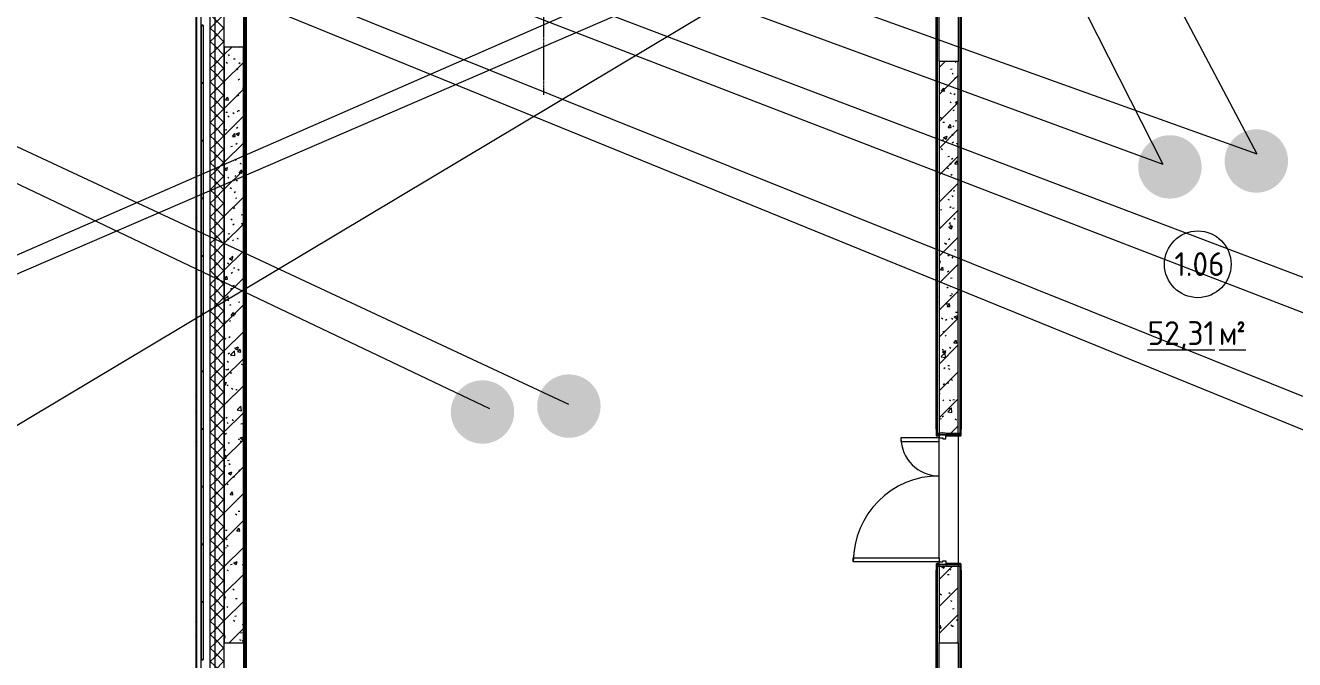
# Model space of a CAD drawing. Header units: millimetres. Extents: x -584918 to 2941280, y 3000189 to 4229862.
# Drawn here: x 165646 to 178962, y 3656753 to 3663408 of the extents above; entities that cross this region are included whole.
import ezdxf

# ---------------------------------------------------------------- set-up
doc = ezdxf.new("R2010")
doc.units = ezdxf.units.MM
doc.linetypes.add('ASVP_Невидимые', pattern=[5, 3, -2])
doc.linetypes.add('ASVP_Осевая', pattern=[14, 10, -2, 0, -2])
for name, color, linetype, lineweight in [('Витраж', 7, 'Continuous', 0), ('Двери', 7, 'Continuous', 0), ('Линии', 7, 'Continuous', 0), ('Марки помещений', 7, 'Continuous', 0), ('Обобщенные модели', 7, 'Continuous', 0), ('Перекрытие', 7, 'Continuous', 0), ('Стены', 7, 'Continuous', 0), ('Стены внутренние', 7, 'Continuous', 0), ('Стены наружные', 7, 'Continuous', 0), ('Стены несущие', 7, 'Continuous', 0), ('Стены отделка', 7, 'Continuous', 0), ('Стены перегородки', 7, 'Continuous', 0), ('Стены штриховка', 7, 'Continuous', 0), ('экспертиза ДУ', 1, 'Continuous', 0), ('экспертиза ДУ пояснения', 6, 'Continuous', 0)]:
    doc.layers.add(name, color=color, linetype=linetype, lineweight=lineweight)
doc.styles.add('GOST Common_2', font='', dxfattribs={"height": 500})
doc.styles.add('GOST Common_3', font='', dxfattribs={"width": 0.9, "height": 500})
doc.styles.get('GOST Common_2').set_extended_font_data('GOST Common')
doc.styles.get('GOST Common_3').set_extended_font_data('GOST Common')
pattern_1 = [(45, (192051.36, 3643581.32), (-141.4214, 141.4214), [])]
pattern_2 = [(50, (192051.36, 3643581.32), (364.368, -31.8783), [38.1, -419.1]), (355, (192051.36, 3643581.3), (-70.486, 382.1133), [30.48, -335.28]), (100.451, (192081.73, 3643578.66), (293.885, 350.2334), [32.38, -356.18]), (46.184, (192051.36, 3643682.9), (542.1585, -84.086), [57.15, -628.65]), (96.636, (192096.54, 3643675.9), (474.805, 494.855), [48.57, -534.27]), (351.184, (192051.36, 3643682.9), (474.81, 494.85), [45.72, -502.92]), (21, (192102.16, 3643657.52), (303.2285, -204.5305), [38.1, -419.1]), (326, (192102.16, 3643657.5), (123.604, 368.376), [30.48, -335.28]), (71.451, (192127.43, 3643640.47), (426.834, 163.8427), [32.38, -356.18]), (37.5, (192051.36, 3643581.32), (6.17665, 169.11015), [16.764, -314.452, 16.764, -323.596, -336.55]), (37.5, (192051.36, 3643581.32), (6.17665, 169.11015), [-671.576, 16.764, -319.786]), (7.5, (192051.36, 3643581.32), (133.6389, 200.3615), [16.764, -177.292, 16.764, -306.832, -128.27]), (7.5, (192051.36, 3643581.32), (133.6389, 200.3615), [-517.652, 16.764, -111.506]), (327.5, (191938.08, 3643581.32), (271.1818, -11.45836), [16.764, -110.236, 16.764, -379.476, -525.78]), (327.5, (191938.08, 3643581.32), (271.1818, -11.45836), [-523.24, 16.764, -509.016]), (317.5, (191887.28, 3643581.32), (296.2585, 50.8528), [16.764, -148.336, 16.764, -246.38, -373.38]), (317.5, (191887.28, 3643581.32), (296.2585, 50.8528), [-428.244, 16.764, -356.616])]
pattern_3 = [(45, (192051.36, 3643581.32), (-70.71068, 70.71068), []), (135, (192051.36, 3643581.32), (-70.71068, -70.71068), [])]

# ---------------------------------------------------------------- blocks, each defined once
blk = doc.blocks.new('ASVP_ДверьДеревянная_2 полотна - Межкомнатная 1300х2000h_полотна_ Г Пр _1220 в свету_-7189934-АР Этаж 01')
at = {"layer": 'Двери', "lineweight": 18}
for p, q in [((-650, 1000), (-610, 1000)), ((-650, 100), (-650, 1000)), ((-610, 1000), (-610, 100)), ((650, 500), (610, 500)), ((610, 500), (610, 100)), ((650, 100), (650, 500)), ((-680, 100), (-650, 100)), ((-680, 30), (-680, 100)), ((-640, 30), (-680, 30)), ((-610, 100), (-650, 100)), ((-650, 100), (-650, 60)), ((-650, 60), (-640, 60)), ((-640, 60), (-640, 30)), ((610, 100), (650, 100)), ((650, 60), (640, 60)), ((640, 60), (640, 30)), ((640, 30), (680, 30)), ((680, 100), (650, 100)), ((650, 100), (650, 60)), ((680, 30), (680, 100))]:
    blk.add_line(p, q, dxfattribs=at)
at = {"layer": 'Двери', "linetype": 'ASVP_Невидимые', "lineweight": 18}
for p, q in [((-700, 100), (-680, 100)), ((-700, 30), (-700, 100)), ((-680, 30), (-700, 30)), ((-680, 100), (-680, 30)), ((700, 100), (680, 100)), ((680, 100), (680, 30)), ((680, 30), (700, 30)), ((700, 30), (700, 100))]:
    blk.add_line(p, q, dxfattribs=at)
at = {"layer": 'Двери'}
for centre, radius, start, end in [((-650, 100), 900, 360, 90), ((650, 100), 400, 90, 180)]:
    blk.add_arc(centre, radius, start, end, dxfattribs=at)
blk = doc.blocks.new('ASVP_НАЛИЧНИК МДФ_Двери - Наличник дверной МДФ-7405303-АР Этаж 01')
at = {"layer": 'Обобщенные модели'}
for p, q in [((-680, 150), (-680, -1)), ((-670, -5), (-670, 150)), ((670, 150), (670, -5)), ((680, -1), (680, 150)), ((-681, 0), (-740, 0)), ((-740, 0), (-740, -5)), ((-681, -1), (-681, 0)), ((740, 0), (681, 0)), ((681, 0), (681, -1)), ((740, -5), (740, 0)), ((-735, -10), (-675, -10)), ((-680, -1), (-681, -1)), ((675, -10), (735, -10)), ((681, -1), (680, -1))]:
    blk.add_line(p, q, dxfattribs=at)
for centre, start, end in [((-735, -5), 180, 270), ((-675, -5), 270, 360), ((675, -5), 180, 270), ((735, -5), 270, 360)]:
    blk.add_arc(centre, 5, start, end, dxfattribs=at)
blk = doc.blocks.new('ASVP_НАЛИЧНИК МДФ_Двери - Наличник дверной МДФ-V88-АР Этаж 01')
at = {"layer": 'Обобщенные модели'}
for p, q in [((-681, 0), (-740, 0)), ((-740, 0), (-740, -5)), ((-681, -1), (-681, 0)), ((-680, 20), (-680, -1)), ((-670, -5), (-670, 20)), ((670, 20), (670, -5)), ((680, -1), (680, 20)), ((740, 0), (681, 0)), ((681, 0), (681, -1)), ((740, -5), (740, 0)), ((-735, -10), (-675, -10)), ((-680, -1), (-681, -1)), ((675, -10), (735, -10)), ((681, -1), (680, -1))]:
    blk.add_line(p, q, dxfattribs=at)
for centre, start, end in [((-735, -5), 180, 270), ((-675, -5), 270, 360), ((675, -5), 180, 270), ((735, -5), 270, 360)]:
    blk.add_arc(centre, 5, start, end, dxfattribs=at)
blk = doc.blocks.new('Прямоугольный импост - 5х20 мм  _зазор керамогранита цоколя_-7684918-АР Этаж 01')
at = {"layer": 'Витраж'}
for p, q in [((-2.5, -10), (-2.5, 10)), ((-2.5, 10), (2.5, 10)), ((2.5, 10), (2.5, -10)), ((2.5, -10), (-2.5, -10))]:
    blk.add_line(p, q, dxfattribs=at)
blk = doc.blocks.new('ASVP_Марка_Помещение_ДваЗначения - Номер Площадь-685795-АР Этаж 01')
at = {"layer": 'Марки помещений'}
blk.add_circle((0, 0), 3.5, dxfattribs=at)

msp = doc.modelspace()

# ---------------------------------------------------------------- hatches: boundary and pattern name
at = {"layer": 'Стены внутренние'}
h = msp.add_hatch(dxfattribs=at)
h.set_pattern_fill('FP_1', color=256, style=0, pattern_type=2)
h.set_pattern_definition(pattern_1)
h.paths.add_polyline_path([(167823.587, 3656930.649), (167932.26, 3656930.649), (167932.26, 3663180.649), (167732.26, 3663180.649), (167732.26, 3656930.649)])
h = msp.add_hatch(dxfattribs=at)
h.set_pattern_fill('FP_2', color=256, style=0, pattern_type=2)
h.set_pattern_definition(pattern_2)
h.paths.add_polyline_path([(167823.587, 3656930.649), (167932.26, 3656930.649), (167932.26, 3663180.649), (167732.26, 3663180.649), (167732.26, 3656930.649)])
h = msp.add_hatch(dxfattribs=at)
h.set_pattern_fill('FP_1', color=256, style=0, pattern_type=2)
h.set_pattern_definition(pattern_1)
h.paths.add_polyline_path([(175252.757, 3656930.649), (175432.26, 3656930.649), (175432.26, 3657730.649), (175232.26, 3657730.649), (175232.26, 3656930.649)])
h.paths.add_polyline_path([(175232.26, 3659130.649), (175432.26, 3659130.649), (175432.26, 3663030.649), (175232.26, 3663030.649), (175232.26, 3660523.391)])
h = msp.add_hatch(dxfattribs=at)
h.set_pattern_fill('FP_2', color=256, style=0, pattern_type=2)
h.set_pattern_definition(pattern_2)
h.paths.add_polyline_path([(175252.757, 3656930.649), (175432.26, 3656930.649), (175432.26, 3657730.649), (175232.26, 3657730.649), (175232.26, 3656930.649)])
h.paths.add_polyline_path([(175232.26, 3659130.649), (175432.26, 3659130.649), (175432.26, 3663030.649), (175232.26, 3663030.649), (175232.26, 3660523.391)])
at = {"layer": 'Стены наружные'}
h = msp.add_hatch(dxfattribs=at)
h.set_pattern_fill('FP_57', color=256, style=0, pattern_type=2)
h.set_pattern_definition(pattern_3)
h.paths.add_polyline_path([(167717.039, 3656230.649), (167732.26, 3656230.649), (167732.26, 3669480.649), (167632.26, 3669480.649), (167632.26, 3656230.649)])
h.paths.add_polyline_path([(167632.26, 3671280.649), (167732.26, 3671280.649), (167732.26, 3676267.58), (167632.26, 3676019.432), (167632.26, 3672088.135)])
h = msp.add_hatch(dxfattribs=at)
h.set_pattern_fill('FP_57', color=256, style=0, pattern_type=2)
h.set_pattern_definition(pattern_3)
h.paths.add_polyline_path([(167582.26, 3656180.649), (167632.26, 3656180.649), (167632.26, 3669480.649), (167582.26, 3669480.649), (167582.26, 3656186.613)])
h.paths.add_polyline_path([(167582.26, 3671280.649), (167632.26, 3671280.649), (167632.26, 3676153.202), (167582.26, 3676029.128), (167582.26, 3672088.135)])
h = msp.add_hatch(dxfattribs=at)
h.set_pattern_fill('FP_6', color=256, style=0, pattern_type=2)
h.set_pattern_definition([(45, (192051.36, 3643581.3), (-235.7317, 235.7317), []), (45, (192208.5, 3643581.3), (-235.7317, 235.7317), [])])
h.paths.add_polyline_path([(167432.26, 3656030.649), (167440.26, 3656030.649), (167440.26, 3669455.649), (167432.26, 3669455.649), (167432.26, 3656088.649)])
at = {"layer": 'экспертиза ДУ', "lineweight": 0}
h = msp.add_hatch(color=5, dxfattribs=at)
edge = h.paths.add_edge_path()
edge.add_arc((177654.184, 3661923.21), 332.544, 0, 360)
h = msp.add_hatch(color=30, dxfattribs=at)
edge = h.paths.add_edge_path()
edge.add_arc((178560.605, 3661985.168), 332.544, 0, 360)
h = msp.add_hatch(color=30, dxfattribs=at)
edge = h.paths.add_edge_path()
edge.add_arc((171348.013, 3659413.257), 332.544, 0, 360)
h = msp.add_hatch(color=5, dxfattribs=at)
edge = h.paths.add_edge_path()
edge.add_arc((170441.593, 3659351.299), 332.544, 0, 360)

# ---------------------------------------------------------------- linework, layer by layer
at = {"layer": 'Линии', "linetype": 'ASVP_Осевая'}
msp.add_line((171082.26, 3669680.649), (171082.26, 3662680.649), dxfattribs=at)
at = {"layer": 'Перекрытие'}
for p, q in [((175232.26, 3657820.649), (175232.26, 3659040.649)), ((175432.26, 3659130.649), (175432.26, 3659110.649)), ((175432.26, 3659100.649), (175432.26, 3657760.649)), ((175432.26, 3657750.649), (175432.26, 3657730.649))]:
    msp.add_line(p, q, dxfattribs=at)
at = {"layer": 'Стены'}
for p, q in [((167492.26, 3662805.649), (167492.26, 3663405.649)), ((167512.26, 3663405.649), (167492.26, 3663405.649)), ((167512.26, 3663405.649), (167512.26, 3662805.649)), ((167512.26, 3662805.649), (167492.26, 3662805.649)), ((167492.26, 3662200.649), (167492.26, 3662800.649)), ((167512.26, 3662800.649), (167492.26, 3662800.649)), ((167512.26, 3662800.649), (167512.26, 3662200.649)), ((167512.26, 3662200.649), (167492.26, 3662200.649)), ((167492.26, 3661595.649), (167492.26, 3662195.649)), ((167512.26, 3662195.649), (167492.26, 3662195.649)), ((167512.26, 3662195.649), (167512.26, 3661595.649)), ((167512.26, 3661595.649), (167492.26, 3661595.649)), ((167492.26, 3660990.649), (167492.26, 3661590.649)), ((167512.26, 3661590.649), (167492.26, 3661590.649)), ((167512.26, 3661590.649), (167512.26, 3660990.649)), ((167512.26, 3660990.649), (167492.26, 3660990.649)), ((167492.26, 3660385.649), (167492.26, 3660985.649)), ((167512.26, 3660985.649), (167492.26, 3660985.649)), ((167512.26, 3660985.649), (167512.26, 3660385.649)), ((167512.26, 3660385.649), (167492.26, 3660385.649)), ((167492.26, 3659780.649), (167492.26, 3660380.649)), ((167512.26, 3660380.649), (167492.26, 3660380.649)), ((167512.26, 3660380.649), (167512.26, 3659780.649)), ((167512.26, 3659780.649), (167492.26, 3659780.649)), ((167492.26, 3659175.649), (167492.26, 3659775.649)), ((167512.26, 3659775.649), (167492.26, 3659775.649)), ((167512.26, 3659775.649), (167512.26, 3659175.649)), ((167512.26, 3659175.649), (167492.26, 3659175.649)), ((167492.26, 3658570.649), (167492.26, 3659170.649)), ((167512.26, 3659170.649), (167492.26, 3659170.649)), ((167512.26, 3659170.649), (167512.26, 3658570.649)), ((167512.26, 3658570.649), (167492.26, 3658570.649)), ((167492.26, 3657965.649), (167492.26, 3658565.649)), ((167512.26, 3658565.649), (167492.26, 3658565.649)), ((167512.26, 3658565.649), (167512.26, 3657965.649)), ((167512.26, 3657965.649), (167492.26, 3657965.649)), ((167492.26, 3657360.649), (167492.26, 3657960.649)), ((167512.26, 3657960.649), (167492.26, 3657960.649)), ((167512.26, 3657960.649), (167512.26, 3657360.649)), ((167512.26, 3657360.649), (167492.26, 3657360.649)), ((167492.26, 3656755.649), (167492.26, 3657355.649)), ((167512.26, 3657355.649), (167492.26, 3657355.649)), ((167512.26, 3657355.649), (167512.26, 3656755.649)), ((167512.26, 3656755.649), (167492.26, 3656755.649))]:
    msp.add_line(p, q, dxfattribs=at)
at = {"layer": 'Стены внутренние'}
for p, q in [((175462.26, 3663760.649), (175462.26, 3659170.649)), ((167962.26, 3663530.649), (167962.26, 3656560.649)), ((175202.26, 3659170.649), (175202.26, 3663500.649)), ((175202.26, 3659170.649), (175207.26, 3659170.649)), ((175462.26, 3659170.649), (175457.26, 3659170.649)), ((175202.26, 3656560.649), (175202.26, 3657690.649)), ((175202.26, 3657690.649), (175207.26, 3657690.649)), ((175462.26, 3657690.649), (175457.26, 3657690.649)), ((175462.26, 3657690.649), (175462.26, 3656560.649))]:
    msp.add_line(p, q, dxfattribs=at)
at = {"layer": 'Стены несущие'}
for p, q in [((167932.26, 3663180.649), (167732.26, 3663180.649)), ((167732.26, 3663180.649), (167732.26, 3656930.649)), ((167932.26, 3656930.649), (167932.26, 3663180.649)), ((175432.26, 3663030.649), (175232.26, 3663030.649)), ((175232.26, 3663030.649), (175232.26, 3659130.649)), ((175432.26, 3659130.649), (175432.26, 3663030.649)), ((175302.26, 3659130.649), (175432.26, 3659130.649)), ((175232.26, 3657730.649), (175232.26, 3656930.649)), ((175432.26, 3657730.649), (175302.26, 3657730.649)), ((175432.26, 3656930.649), (175432.26, 3657730.649)), ((167732.26, 3656930.649), (167932.26, 3656930.649)), ((175232.26, 3656930.649), (175432.26, 3656930.649))]:
    msp.add_line(p, q, dxfattribs=at)
at = {"layer": 'Стены отделка'}
for p, q in [((167432.26, 3669455.649), (167432.26, 3656030.649)), ((167490.26, 3656088.649), (167490.26, 3669455.649)), ((175432.26, 3663730.649), (175432.26, 3663030.649)), ((175452.26, 3659130.649), (175452.26, 3663750.649)), ((167932.26, 3663530.649), (167932.26, 3656530.649)), ((167952.26, 3656550.649), (167952.26, 3663530.649)), ((175212.26, 3663510.649), (175212.26, 3659130.649)), ((175232.26, 3663030.649), (175232.26, 3663530.649)), ((175212.26, 3659130.649), (175232.26, 3659130.649)), ((175432.26, 3659130.649), (175452.26, 3659130.649)), ((175232.26, 3657730.649), (175212.26, 3657730.649)), ((175212.26, 3657730.649), (175212.26, 3656550.649)), ((175452.26, 3657730.649), (175432.26, 3657730.649)), ((175452.26, 3656550.649), (175452.26, 3657730.649)), ((175232.26, 3656530.649), (175232.26, 3656930.649)), ((175432.26, 3656930.649), (175432.26, 3656530.649))]:
    msp.add_line(p, q, dxfattribs=at)
at = {"layer": 'Стены перегородки'}
for p, q in [((167582.26, 3669480.649), (167582.26, 3656180.649)), ((167732.26, 3656330.649), (167732.26, 3669480.649))]:
    msp.add_line(p, q, dxfattribs=at)
at = {"layer": 'Стены штриховка'}
for p, q in [((167440.26, 3669455.649), (167440.26, 3656038.649)), ((167632.26, 3669480.649), (167632.26, 3656230.649))]:
    msp.add_line(p, q, dxfattribs=at)
at = {"layer": 'экспертиза ДУ', "elevation": 0}
for points in [[(123227.279, 3681908.128), (177580.647, 3661952.7)], [(178568.883, 3662056.765), (123227.279, 3681908.128)], [(123227.279, 3681908.128), (184197.126, 3657070.823)], [(123227.279, 3681908.128), (170513.519, 3659387.28)]]:
    msp.add_lwpolyline(points, dxfattribs=at)
at = {"layer": 'экспертиза ДУ'}
for points in [[(185031.26, 3657113.588), (123227.279, 3681908.128)], [(123227.279, 3681908.128), (189847.897, 3656232.574)], [(190835.323, 3656300.188), (123227.279, 3681908.128)], [(171347.653, 3659430.045), (123227.279, 3681908.128)], [(118317.279, 3630968.128), (188059.209, 3672669.268)], [(187297.279, 3670188.128), (128427.279, 3644768.128), (186337.279, 3670088.128)]]:
    msp.add_lwpolyline(points, dxfattribs=at)
at = {"layer": 'экспертиза ДУ пояснения', "elevation": 0}
for points in [[(152813.643, 3710722.104), (177580.647, 3661952.7)], [(178568.883, 3662056.765), (152813.643, 3710722.104)]]:
    msp.add_lwpolyline(points, dxfattribs=at)

# ---------------------------------------------------------------- block references
at = {"layer": 'Витраж', "extrusion": (0, 0, -1), "rotation": 270.0000000000001}
for p in [(-167502.26, 3663408.149), (-167502.26, 3662803.149), (-167502.26, 3662198.149), (-167502.26, 3661593.149), (-167502.26, 3660988.149), (-167502.26, 3660383.149), (-167502.26, 3659778.149), (-167502.26, 3659173.149), (-167502.26, 3658568.149), (-167502.26, 3657963.149), (-167502.26, 3657358.149), (-167502.26, 3656753.149)]:
    msp.add_blockref('Прямоугольный импост - 5х20 мм  _зазор керамогранита цоколя_-7684918-АР Этаж 01', p, dxfattribs=at)
at = {"layer": 'Двери', "rotation": 90.00000000000007}
msp.add_blockref('ASVP_ДверьДеревянная_2 полотна - Межкомнатная 1300х2000h_полотна_ Г Пр _1220 в свету_-7189934-АР Этаж 01', (175332.26, 3658430.649), dxfattribs=at)
at = {"layer": 'Марки помещений', "xscale": 99.99999999999993, "yscale": 99.99999999999993, "zscale": 99.99999999999993}
msp.add_blockref('ASVP_Марка_Помещение_ДваЗначения - Номер Площадь-685795-АР Этаж 01', (177945.936, 3660901.026), dxfattribs=at)
at = {"layer": 'Обобщенные модели'}
for name, p, rotation in [('ASVP_НАЛИЧНИК МДФ_Двери - Наличник дверной МДФ-V88-АР Этаж 01', (175212.26, 3658430.649), 269.9999999999999), ('ASVP_НАЛИЧНИК МДФ_Двери - Наличник дверной МДФ-7405303-АР Этаж 01', (175452.26, 3658430.649), 90.00000000000007)]:
    msp.add_blockref(name, p, dxfattribs=dict(at, rotation=rotation))

# ---------------------------------------------------------------- texts
at = {"layer": 'Марки помещений', "char_height": 250, "attachment_point": 1}
for s, insert, width, style in [('1.06', (177701.129, 3661028.751), 606.07575, 'GOST Common_2'), ('\\L52,31 ', (177420.343, 3660304.22), 909.11362, 'GOST Common_2'), ('\\L\\fGOST Common|b0|i0|c238|p34|;\\W.9;\\L²', (178349.03, 3660304.22), 165.94931, 'GOST Common_3'), ('\\L\\fGOST Common|b0|i0|c204|p34|;\\W.9;\\Lм', (178170.436, 3660304.22), 216.45562, 'GOST Common_2')]:
    msp.add_mtext(s, dxfattribs=dict(at, insert=insert, width=width, style=style))

doc.saveas('drawing.dxf')
